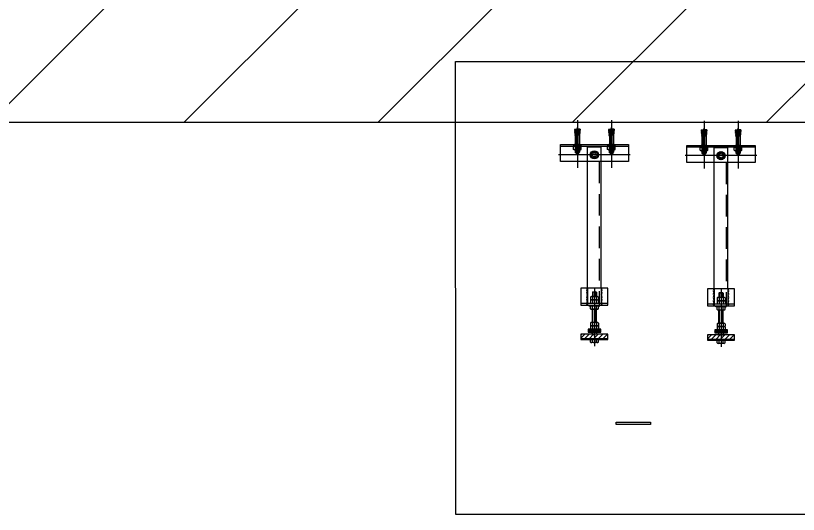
# Model space of a CAD drawing. Header units: millimetres. Extents: x -855187 to 47266, y -116283 to 213088.
# Drawn here: x -610920 to -587926, y 15479 to 30140 of the extents above; entities that cross this region are included whole.
import ezdxf

# ---------------------------------------------------------------- set-up
doc = ezdxf.new("R2010")
doc.units = ezdxf.units.MM
doc.header["$LTSCALE"] = 10
doc.header["$PDMODE"] = 35
doc.header["$PDSIZE"] = 5
doc.linetypes.add('CENTER', pattern=[50.8, 31.75, -6.35, 6.35, -6.35])
doc.linetypes.add('HIDDEN', pattern=[9.525, 6.35, -3.175])
for name, color, linetype in [('_吊下地', 40, 'Continuous'), ('_基準', 1, 'CENTER'), ('_製品', 4, 'Continuous'), ('_躯体', 8, 'Continuous')]:
    doc.layers.add(name, color=color, linetype=linetype)
pattern_1 = [(45, (0, 0), (-2.24506, 2.24506), [])]

# ---------------------------------------------------------------- blocks, each defined once
blk = doc.blocks.new('FVBASE09')
at = {"layer": '_製品'}
h = blk.add_hatch(dxfattribs=at)
h.set_pattern_fill('ANSI31', color=6, scale=2, style=0)
h.set_pattern_definition(pattern_1)
h.paths.add_polyline_path([(18.5, 12), (0, 12), (0, 6), (18.5, 6)])
h.paths.add_polyline_path([(0, 12), (-18.5, 12), (-18.5, 6), (0, 6)])
at = {"layer": '_吊下地'}
for p, q in [((40, 135), (-40, 135)), ((-40, 135), (-40, 85)), ((-20, 135), (-20, 85)), ((-4.5, 124.5), (-6, 123)), ((-6, 123), (-6, 110.2)), ((6, 123), (-6, 123)), ((-4.5, 124.5), (-4.5, 110.2)), ((-4.5, 124.5), (4.5, 124.5)), ((4.5, 110.2), (4.5, 124.5)), ((6, 123), (4.5, 124.5)), ((6, 123), (6, 110.2)), ((20, 135), (20, 85)), ((40, 85), (40, 135)), ((-11.8, 108.5), (-11.8, 100.6)), ((-11.8, 100.6), (11.8, 100.6)), ((-11.8, 98.9), (-11.8, 91)), ((8.8, 110.2), (-8.9, 110.2)), ((8.8, 100.6), (-8.9, 100.6)), ((-5.9, 108.5), (-5.9, 100.6)), ((-5.9, 98.9), (-5.9, 91)), ((5.9, 108.5), (5.9, 100.6)), ((5.9, 98.9), (5.9, 91)), ((11.8, 108.5), (11.8, 100.6)), ((11.8, 98.9), (11.8, 91)), ((-40, 91), (40, 91)), ((-40, 85), (40, 85)), ((-15.1, 85), (15.1, 85)), ((-15.1, 82.6), (-15.1, 85)), ((-11.8, 82.6), (-15.1, 82.6)), ((-11.8, 74.7), (-11.8, 82.6)), ((11.8, 82.6), (-11.8, 82.6)), ((8.8, 73), (-8.9, 73)), ((-6, 34.2), (-6, 73)), ((-5.9, 74.7), (-5.9, 82.6)), ((-4.5, 33.2), (-4.5, 73)), ((4.5, 73), (4.5, 34.2)), ((5.9, 74.7), (5.9, 82.6)), ((6, 34.2), (6, 73)), ((11.8, 74.7), (11.8, 82.6)), ((11.8, 82.6), (15.1, 82.6)), ((15.1, 82.6), (15.1, 85)), ((-11.8, 32.5), (-11.8, 24.6)), ((-11.8, 24.6), (11.8, 24.6)), ((8.8, 34.2), (-8.9, 34.2)), ((8.8, 24.6), (-8.9, 24.6)), ((-5.9, 32.5), (-5.9, 24.6)), ((5.9, 32.5), (5.9, 24.6)), ((11.8, 32.5), (11.8, 24.6)), ((40, 0), (-40, 0)), ((-40, 0), (-40, -15.5)), ((-11.8, 22.9), (-11.8, 15)), ((-11.8, 15), (11.8, 15)), ((-5.9, 22.9), (-5.9, 15)), ((0, -6), (0, 6)), ((5.9, 22.9), (5.9, 15)), ((6, 15.1), (8.4, 15.1)), ((11.8, 22.9), (11.8, 15)), ((-40, -12.5), (40, -12.5)), ((-40, -15.5), (40, -15.5)), ((-11.8, -23.4), (-11.8, -15.5)), ((-5.9, -23.4), (-5.9, -15.5)), ((5.9, -23.4), (5.9, -15.5)), ((11.8, -23.4), (11.8, -15.5)), ((40, -15.5), (40, 0)), ((8.8, -25.1), (-8.9, -25.1))]:
    blk.add_line(p, q, dxfattribs=at)
for points in [[(-18.5, 12), (18.5, 12), (18.5, 15), (-18.5, 15)], [(-18.5, 6), (18.5, 6), (18.5, 12), (-18.5, 12)]]:
    blk.add_lwpolyline(points, close=True, dxfattribs=at)
for centre, radius, start, end in [((-17.3, 130), 5.67, 118.0725, 241.9275), ((-17.3, 120), 5.67, 118.0725, 241.9275), ((-17.3, 110), 5.67, 118.0725, 241.9275), ((17.3, 130), 5.67, 298.0725, 61.9275), ((17.3, 120), 5.67, 298.0725, 61.9275), ((17.3, 110), 5.67, 298.0725, 61.9275), ((-17.3, 100), 5.67, 118.0725, 241.9275), ((-17.3, 90), 5.67, 118.0725, 241.9275), ((-8.9, 106.8), 3.4, 29.8172, 149.8269), ((-8.9, 97.2), 3.4, 29.8172, 149.8269), ((0, 99.2), 11, 57.7935, 122.2065), ((0, 89.6), 11, 57.7935, 122.2065), ((8.8, 106.8), 3.4, 29.9951, 150.0048), ((8.8, 97.2), 3.4, 29.9951, 150.0048), ((17.3, 100), 5.67, 298.0725, 61.9275), ((17.3, 90), 5.67, 298.0725, 61.9275), ((-8.9, 76.4), 3.4, 210.1731, 330.1828), ((0, 84), 11, 237.7935, 302.2065), ((8.8, 76.4), 3.4, 209.9952, 330.0049), ((-8.9, 30.8), 3.4, 29.8172, 149.8269), ((-8.9, 21.2), 3.4, 29.8172, 149.8269), ((0, 23.2), 11, 57.7935, 122.2065), ((0, 13.6), 11, 57.7935, 122.2065), ((8.8, 30.8), 3.4, 29.9951, 150.0048), ((8.8, 21.2), 3.4, 29.9951, 150.0048), ((-8.9, -21.7), 3.4, 210.1731, 330.1828), ((0, -14.1), 11, 237.7935, 302.2065), ((8.8, -21.7), 3.4, 209.9952, 330.0049)]:
    blk.add_arc(centre, radius, start, end, dxfattribs=at)
for p in [(0, 135), (0, 85), (0, 0), (0, 0)]:
    blk.add_point(p, dxfattribs=at)
at = {"layer": '_基準'}
blk.add_line((0, 136.6), (0, -35.5), dxfattribs=at)
at = {"layer": '_製品', "color": 6}
for p, q in [((-40, -3), (-37, 0)), ((-40, -11.9), (-28.1, 0)), ((-28.1, -12.5), (-15.6, 0)), ((-14.6, -12.5), (-2.1, 0)), ((6, 5.5), (-6, 5.5)), ((-6, 0.5), (6, 0.5)), ((-1.2, -12.5), (11.3, 0)), ((12.3, -12.5), (24.8, 0)), ((25.8, -12.5), (38.3, 0)), ((39.3, -12.5), (40, -11.8))]:
    blk.add_line(p, q, dxfattribs=at)
for points in [[(-6, 5.5), (-7, 5.5), (-7, 0.5), (-6, 0.5)], [(7, 5.5), (6, 5.5), (6, 0.5), (7, 0.5)]]:
    blk.add_lwpolyline(points, close=True, dxfattribs=at)
blk = doc.blocks.new('FVBASE10')
at = {"layer": '_吊下地'}
for p, q in [((-49.7, 50.5), (-50.2, 50.5)), ((-50, 57.5), (-50, -29.5)), ((50.3, 50.5), (49.8, 50.5)), ((50, 57.5), (50, -29.5)), ((-58.2, 45.4), (-52.8, 45.9)), ((-58.2, 45.4), (-57.9, 42.9)), ((-57.9, 42.9), (-52.5, 43.4)), ((-57.7, 40.6), (-52.3, 41.2)), ((-57.7, 40.6), (-57.5, 38.4)), ((-57.5, 38.4), (-52.1, 38.9)), ((-57.2, 36.1), (-51.9, 36.7)), ((-57.2, 36.1), (-57, 33.9)), ((-57, 33.9), (-51.6, 34.4)), ((-56.8, 31.7), (-51.4, 32.2)), ((-56.8, 31.7), (-56.6, 29.4)), ((-56.6, 29.4), (-51.2, 30)), ((-56.3, 27.2), (-51, 27.7)), ((-56.3, 27.2), (-56, 23.7)), ((-56, 23.7), (-56, 2)), ((-50.6, 24), (-52.8, 45.9)), ((-50.6, 24), (-49.4, 24)), ((-49.4, 24), (-47.2, 45.9)), ((-43.7, 27.2), (-49, 27.7)), ((-43.4, 29.4), (-48.8, 30)), ((-43.2, 31.7), (-48.6, 32.2)), ((-43, 33.9), (-48.4, 34.4)), ((-42.8, 36.1), (-48.1, 36.7)), ((-42.5, 38.4), (-47.9, 38.9)), ((-42.3, 40.6), (-47.7, 41.2)), ((-42.1, 42.9), (-47.5, 43.4)), ((-41.8, 45.4), (-47.2, 45.9)), ((-43.7, 27.2), (-44, 23.7)), ((-44, 23.7), (-44, 2)), ((-43.2, 31.7), (-43.4, 29.4)), ((-42.8, 36.1), (-43, 33.9)), ((-42.3, 40.6), (-42.5, 38.4)), ((-41.8, 45.4), (-42.1, 42.9)), ((41.8, 45.4), (47.2, 45.9)), ((41.8, 45.4), (42.1, 42.9)), ((42.1, 42.9), (47.5, 43.4)), ((42.3, 40.6), (47.7, 41.2)), ((42.3, 40.6), (42.5, 38.4)), ((42.5, 38.4), (47.9, 38.9)), ((42.8, 36.1), (48.1, 36.7)), ((42.8, 36.1), (43, 33.9)), ((43, 33.9), (48.4, 34.4)), ((43.2, 31.7), (48.6, 32.2)), ((43.2, 31.7), (43.4, 29.4)), ((43.4, 29.4), (48.8, 30)), ((43.7, 27.2), (49, 27.7)), ((43.7, 27.2), (44, 23.7)), ((44, 23.7), (44, 2)), ((49.4, 24), (47.2, 45.9)), ((49.4, 24), (50.6, 24)), ((50.6, 24), (52.8, 45.9)), ((56.3, 27.2), (51, 27.7)), ((56.6, 29.4), (51.2, 30)), ((56.8, 31.7), (51.4, 32.2)), ((57, 33.9), (51.6, 34.4)), ((57.2, 36.1), (51.9, 36.7)), ((57.5, 38.4), (52.1, 38.9)), ((57.7, 40.6), (52.3, 41.2)), ((57.9, 42.9), (52.5, 43.4)), ((58.2, 45.4), (52.8, 45.9)), ((56.3, 27.2), (56, 23.7)), ((56, 23.7), (56, 2)), ((56.8, 31.7), (56.6, 29.4)), ((57.2, 36.1), (57, 33.9)), ((57.7, 40.6), (57.5, 38.4)), ((58.2, 45.4), (57.9, 42.9)), ((-100, 0), (100, 0)), ((-100, -50), (-100, 0)), ((100, 0), (100, -50)), ((-100, -4), (100, -4)), ((-37.5, -4), (-62.5, -4)), ((-62.5, -5.6), (-62.5, -4)), ((-37.5, -5.6), (-62.5, -5.6)), ((-61, -14.4), (-61, -5.6)), ((-39, -5.6), (-61, -5.6)), ((-59, -15.6), (-61, -14.4)), ((-41, -15.6), (-59, -15.6)), ((-56, -15.6), (-56, -22.5)), ((-56, -22.5), (-54.7, -24)), ((-44, -22.5), (-56, -22.5)), ((-55.5, -14.4), (-55.5, -5.6)), ((-44, -22.5), (-45.3, -24)), ((-44.5, -14.4), (-44.5, -5.6)), ((-44, -15.6), (-44, -22.5)), ((-41, -15.6), (-39, -14.4)), ((-39, -14.4), (-39, -5.6)), ((-37.5, -5.6), (-37.5, -4)), ((20, -7), (-20, -7)), ((-20, -50), (-20, -7)), ((0, -19), (-9.5, -24.5)), ((0, -19), (9.5, -24.5)), ((20, -50), (20, -7)), ((62.5, -4), (37.5, -4)), ((37.5, -5.6), (37.5, -4)), ((62.5, -5.6), (37.5, -5.6)), ((39, -14.4), (39, -5.6)), ((61, -5.6), (39, -5.6)), ((41, -15.6), (39, -14.4)), ((59, -15.6), (41, -15.6)), ((44, -15.6), (44, -22.5)), ((44, -22.5), (45.3, -24)), ((56, -22.5), (44, -22.5)), ((44.5, -14.4), (44.5, -5.6)), ((56, -22.5), (54.7, -24)), ((55.5, -14.4), (55.5, -5.6)), ((56, -15.6), (56, -22.5)), ((59, -15.6), (61, -14.4)), ((61, -14.4), (61, -5.6)), ((62.5, -5.6), (62.5, -4)), ((-54.7, -24), (-45.3, -24)), ((-53.7, -24.5), (-53.7, -25.9)), ((-53.7, -25.9), (-46.2, -25.9)), ((-46.7, -24), (-53.2, -24)), ((-47.4, -27.5), (-52.6, -27.5)), ((-46.2, -24.5), (-46.2, -25.9)), ((-9.5, -24.5), (-9.5, -35.5)), ((-9.5, -35.5), (0, -41)), ((9.5, -35.5), (0, -41)), ((9.5, -24.5), (9.5, -35.5)), ((45.3, -24), (54.7, -24)), ((46.3, -24.5), (46.3, -25.9)), ((46.3, -25.9), (53.8, -25.9)), ((53.3, -24), (46.8, -24)), ((52.6, -27.5), (47.4, -27.5)), ((53.8, -24.5), (53.8, -25.9)), ((100, -50), (-100, -50))]:
    blk.add_line(p, q, dxfattribs=at)
at = {"layer": '_吊下地', "color": 6, "linetype": 'HIDDEN'}
for p, q in [((-52.5, -24), (-52.5, 42.3)), ((-47.5, -24), (-47.5, 42.3)), ((47.5, -24), (47.5, 42.3)), ((52.5, -24), (52.5, 42.3)), ((-56, -1.5), (-56, 2)), ((-44, -1.5), (-44, 2)), ((44, -1.5), (44, 2)), ((56, -1.5), (56, 2)), ((-55.3, -4), (-56, -1.5)), ((-56, -1.5), (-44, -1.5)), ((-55.3, -4), (-56, -4.4)), ((-56, -4.4), (-56, -15.6)), ((-56, -4.4), (-44, -4.4)), ((-44.7, -4), (-55.3, -4)), ((-55.1, -4.4), (-55.3, -4)), ((-55.1, -15.6), (-55.1, -4.4)), ((-55.1, -23.6), (-55.1, -15.6)), ((-45, -4.4), (-44.7, -4)), ((-45, -15.6), (-45, -4.4)), ((-45, -23.6), (-45, -15.6)), ((-44.7, -4), (-44, -1.5)), ((-44.7, -4), (-44, -4.4)), ((-44, -4.4), (-44, -15.6)), ((44.7, -4), (44, -1.5)), ((44, -1.5), (56, -1.5)), ((44.7, -4), (44, -4.4)), ((44, -4.4), (44, -15.6)), ((44, -4.4), (56, -4.4)), ((55.3, -4), (44.7, -4)), ((44.9, -4.4), (44.7, -4)), ((44.9, -15.6), (44.9, -4.4)), ((44.9, -23.6), (44.9, -15.6)), ((55, -4.4), (55.3, -4)), ((55, -15.6), (55, -4.4)), ((55, -23.6), (55, -15.6)), ((55.3, -4), (56, -1.5)), ((55.3, -4), (56, -4.4)), ((56, -4.4), (56, -15.6))]:
    blk.add_line(p, q, dxfattribs=at)
at = {"layer": '_吊下地'}
for radius in [12, 9.5, 6]:
    blk.add_circle((0, -30), radius, dxfattribs=at)
for centre, radius, start, end in [((-36.5, 42.3), 16, 149.2465, 178.0085), ((-63.5, 42.3), 16, 1.9915, 30.7535), ((63.5, 42.3), 16, 149.2465, 178.0085), ((36.5, 42.3), 16, 1.9915, 30.7535), ((-60.6, 41.5), 3, 343.695, 27.7436), ((-60.1, 37), 3, 343.695, 27.7436), ((-59.7, 32.5), 3, 343.695, 27.7436), ((-59.2, 28), 3, 343.695, 27.7436), ((-36.5, 42.3), 16, 178.0085, 180), ((-63.5, 42.3), 16, 0, 1.9915), ((-40.8, 28), 3, 152.2564, 196.305), ((-40.3, 32.5), 3, 152.2564, 196.305), ((-39.9, 37), 3, 152.2564, 196.305), ((-39.4, 41.5), 3, 152.2564, 196.305), ((39.4, 41.5), 3, 343.695, 27.7436), ((39.9, 37), 3, 343.695, 27.7436), ((40.3, 32.5), 3, 343.695, 27.7436), ((40.8, 28), 3, 343.695, 27.7436), ((63.5, 42.3), 16, 178.0085, 180), ((36.5, 42.3), 16, 0, 1.9915), ((59.2, 28), 3, 152.2564, 196.305), ((59.7, 32.5), 3, 152.2564, 196.305), ((60.1, 37), 3, 152.2564, 196.305), ((60.6, 41.5), 3, 152.2564, 196.305), ((-58.2, -11.7), 3.88, 270.0357, 315.0441), ((-50, -1.8), 13.8, 246.5734, 293.4266), ((-41.8, -11.7), 3.88, 224.9559, 269.9643), ((41.8, -11.7), 3.88, 270.0357, 315.0441), ((50, -1.8), 13.8, 246.5734, 293.4266), ((58.2, -11.7), 3.88, 224.9559, 269.9643), ((-50, -24.5), 4, 200.3641, 228.5904), ((-53.2, -24.5), 0.5, 90, 180), ((-50, -24.5), 4, 311.4096, 339.6359), ((-46.7, -24.5), 0.5, 0, 90), ((50, -24.5), 4, 200.3641, 228.5904), ((46.8, -24.5), 0.5, 90, 180), ((50, -24.5), 4, 311.4096, 339.6359), ((53.3, -24.5), 0.5, 0, 90)]:
    blk.add_arc(centre, radius, start, end, dxfattribs=at)
for p in [(-50, 2), (50, 2), (0, -30)]:
    blk.add_point(p, dxfattribs=at)
at = {"layer": '_基準'}
for p, q in [((-50, 72), (-50, -68)), ((50, 72), (50, -68)), ((105, -30), (-105, -30))]:
    blk.add_line(p, q, dxfattribs=at)
blk = doc.blocks.new('*U289')
at = {"layer": '_吊下地'}
for p, q in [((-20, 135), (-20, 507)), ((20, 135), (20, 507))]:
    blk.add_line(p, q, dxfattribs=at)
at = {"layer": '_吊下地', "color": 6, "linetype": 'HIDDEN'}
blk.add_line((14, 507), (14, 85), dxfattribs=at)
at = {"layer": '_吊下地'}
for name, p in [('FVBASE10', (0, 557)), ('FVBASE09', (0, 0))]:
    blk.add_blockref(name, p, dxfattribs=at)
blk = doc.blocks.new('FVBASE11')
at = {"layer": '_吊下地'}
for p, q in [((-49.8, 50.5), (-50.2, 50.5)), ((-50, 57.5), (-50, -29.5)), ((50.2, 50.5), (49.8, 50.5)), ((50, 57.5), (50, -29.5)), ((-58.2, 45.4), (-52.8, 45.9)), ((-58.2, 45.4), (-57.9, 42.9)), ((-57.9, 42.9), (-52.5, 43.4)), ((-57.7, 40.6), (-52.3, 41.2)), ((-57.7, 40.6), (-57.5, 38.4)), ((-57.5, 38.4), (-52.1, 38.9)), ((-57.2, 36.1), (-51.9, 36.7)), ((-57.2, 36.1), (-57, 33.9)), ((-57, 33.9), (-51.6, 34.4)), ((-56.8, 31.7), (-51.4, 32.2)), ((-56.8, 31.7), (-56.6, 29.4)), ((-56.6, 29.4), (-51.2, 30)), ((-56.3, 27.2), (-51, 27.7)), ((-56.3, 27.2), (-56, 23.7)), ((-56, 23.7), (-56, 2)), ((-50.6, 24), (-52.8, 45.9)), ((-50.6, 24), (-49.4, 24)), ((-49.4, 24), (-47.2, 45.9)), ((-43.7, 27.2), (-49, 27.7)), ((-43.4, 29.4), (-48.8, 30)), ((-43.2, 31.7), (-48.6, 32.2)), ((-43, 33.9), (-48.4, 34.4)), ((-42.8, 36.1), (-48.1, 36.7)), ((-42.5, 38.4), (-47.9, 38.9)), ((-42.3, 40.6), (-47.7, 41.2)), ((-42.1, 42.9), (-47.5, 43.4)), ((-41.8, 45.4), (-47.2, 45.9)), ((-43.7, 27.2), (-44, 23.7)), ((-44, 23.7), (-44, 2)), ((-43.2, 31.7), (-43.4, 29.4)), ((-42.8, 36.1), (-43, 33.9)), ((-42.3, 40.6), (-42.5, 38.4)), ((-41.8, 45.4), (-42.1, 42.9)), ((41.8, 45.4), (47.2, 45.9)), ((41.8, 45.4), (42.1, 42.9)), ((42.1, 42.9), (47.5, 43.4)), ((42.3, 40.6), (47.7, 41.2)), ((42.3, 40.6), (42.5, 38.4)), ((42.5, 38.4), (47.9, 38.9)), ((42.8, 36.1), (48.1, 36.7)), ((42.8, 36.1), (43, 33.9)), ((43, 33.9), (48.4, 34.4)), ((43.2, 31.7), (48.6, 32.2)), ((43.2, 31.7), (43.4, 29.4)), ((43.4, 29.4), (48.8, 30)), ((43.7, 27.2), (49, 27.7)), ((43.7, 27.2), (44, 23.7)), ((44, 23.7), (44, 2)), ((49.4, 24), (47.2, 45.9)), ((49.4, 24), (50.6, 24)), ((50.6, 24), (52.8, 45.9)), ((56.3, 27.2), (51, 27.7)), ((56.6, 29.4), (51.2, 30)), ((56.8, 31.7), (51.4, 32.2)), ((57, 33.9), (51.6, 34.4)), ((57.2, 36.1), (51.9, 36.7)), ((57.5, 38.4), (52.1, 38.9)), ((57.7, 40.6), (52.3, 41.2)), ((57.9, 42.9), (52.5, 43.4)), ((58.2, 45.4), (52.8, 45.9)), ((56.3, 27.2), (56, 23.7)), ((56, 23.7), (56, 2)), ((56.8, 31.7), (56.6, 29.4)), ((57.2, 36.1), (57, 33.9)), ((57.7, 40.6), (57.5, 38.4)), ((58.2, 45.4), (57.9, 42.9)), ((-100, 0), (100, 0)), ((-100, -50), (-100, 0)), ((100, 0), (100, -50)), ((-100, -4), (100, -4)), ((-37.5, -4), (-62.5, -4)), ((-62.5, -5.6), (-62.5, -4)), ((-37.5, -5.6), (-62.5, -5.6)), ((-61, -14.4), (-61, -5.6)), ((-39, -5.6), (-61, -5.6)), ((-59, -15.6), (-61, -14.4)), ((-41, -15.6), (-59, -15.6)), ((-56, -15.6), (-56, -22.5)), ((-56, -22.5), (-54.7, -24)), ((-44, -22.5), (-56, -22.5)), ((-55.5, -14.4), (-55.5, -5.6)), ((-44, -22.5), (-45.3, -24)), ((-44.5, -14.4), (-44.5, -5.6)), ((-44, -15.6), (-44, -22.5)), ((-41, -15.6), (-39, -14.4)), ((-39, -14.4), (-39, -5.6)), ((-37.5, -5.6), (-37.5, -4)), ((20, -7), (-20, -7)), ((-20, -50), (-20, -7)), ((0, -19), (-9.5, -24.5)), ((0, -19), (9.5, -24.5)), ((20, -50), (20, -7)), ((62.5, -4), (37.5, -4)), ((37.5, -5.6), (37.5, -4)), ((62.5, -5.6), (37.5, -5.6)), ((39, -14.4), (39, -5.6)), ((61, -5.6), (39, -5.6)), ((41, -15.6), (39, -14.4)), ((59, -15.6), (41, -15.6)), ((44, -15.6), (44, -22.5)), ((44, -22.5), (45.3, -24)), ((56, -22.5), (44, -22.5)), ((44.5, -14.4), (44.5, -5.6)), ((56, -22.5), (54.7, -24)), ((55.5, -14.4), (55.5, -5.6)), ((56, -15.6), (56, -22.5)), ((59, -15.6), (61, -14.4)), ((61, -14.4), (61, -5.6)), ((62.5, -5.6), (62.5, -4)), ((-54.7, -24), (-45.3, -24)), ((-53.8, -24.5), (-53.8, -25.9)), ((-53.8, -25.9), (-46.2, -25.9)), ((-46.8, -24), (-53.2, -24)), ((-47.4, -27.5), (-52.6, -27.5)), ((-46.2, -24.5), (-46.2, -25.9)), ((-9.5, -24.5), (-9.5, -35.5)), ((-9.5, -35.5), (0, -41)), ((9.5, -35.5), (0, -41)), ((9.5, -24.5), (9.5, -35.5)), ((45.3, -24), (54.7, -24)), ((46.2, -24.5), (46.2, -25.9)), ((46.2, -25.9), (53.8, -25.9)), ((53.2, -24), (46.8, -24)), ((52.6, -27.5), (47.4, -27.5)), ((53.8, -24.5), (53.8, -25.9)), ((100, -50), (-100, -50))]:
    blk.add_line(p, q, dxfattribs=at)
at = {"layer": '_吊下地', "color": 6, "linetype": 'HIDDEN'}
for p, q in [((-52.5, -24), (-52.5, 42.3)), ((-47.5, -24), (-47.5, 42.3)), ((47.5, -24), (47.5, 42.3)), ((52.5, -24), (52.5, 42.3)), ((-56, -1.5), (-56, 2)), ((-44, -1.5), (-44, 2)), ((44, -1.5), (44, 2)), ((56, -1.5), (56, 2)), ((-55.3, -4), (-56, -1.5)), ((-56, -1.5), (-44, -1.5)), ((-55.3, -4), (-56, -4.4)), ((-56, -4.4), (-56, -15.6)), ((-56, -4.4), (-44, -4.4)), ((-44.7, -4), (-55.3, -4)), ((-55.1, -4.4), (-55.3, -4)), ((-55.1, -15.6), (-55.1, -4.4)), ((-55.1, -23.6), (-55.1, -15.6)), ((-45, -4.4), (-44.7, -4)), ((-45, -15.6), (-45, -4.4)), ((-45, -23.6), (-45, -15.6)), ((-44.7, -4), (-44, -1.5)), ((-44.7, -4), (-44, -4.4)), ((-44, -4.4), (-44, -15.6)), ((44.7, -4), (44, -1.5)), ((44, -1.5), (56, -1.5)), ((44.7, -4), (44, -4.4)), ((44, -4.4), (44, -15.6)), ((44, -4.4), (56, -4.4)), ((55.3, -4), (44.7, -4)), ((44.9, -4.4), (44.7, -4)), ((44.9, -15.6), (44.9, -4.4)), ((44.9, -23.6), (44.9, -15.6)), ((55, -4.4), (55.3, -4)), ((55, -15.6), (55, -4.4)), ((55, -23.6), (55, -15.6)), ((55.3, -4), (56, -1.5)), ((55.3, -4), (56, -4.4)), ((56, -4.4), (56, -15.6))]:
    blk.add_line(p, q, dxfattribs=at)
at = {"layer": '_吊下地'}
for radius in [12, 9.5, 6]:
    blk.add_circle((0, -30), radius, dxfattribs=at)
for centre, radius, start, end in [((-36.5, 42.3), 16, 149.2465, 178.0085), ((-63.5, 42.3), 16, 1.9915, 30.7535), ((63.5, 42.3), 16, 149.2465, 178.0085), ((36.5, 42.3), 16, 1.9915, 30.7535), ((-60.6, 41.5), 3, 343.695, 27.7436), ((-60.1, 37), 3, 343.695, 27.7436), ((-59.7, 32.5), 3, 343.695, 27.7436), ((-59.2, 28), 3, 343.695, 27.7436), ((-36.5, 42.3), 16, 178.0085, 180), ((-63.5, 42.3), 16, 0, 1.9915), ((-40.8, 28), 3, 152.2564, 196.305), ((-40.3, 32.5), 3, 152.2564, 196.305), ((-39.9, 37), 3, 152.2564, 196.305), ((-39.4, 41.5), 3, 152.2564, 196.305), ((39.4, 41.5), 3, 343.695, 27.7436), ((39.9, 37), 3, 343.695, 27.7436), ((40.3, 32.5), 3, 343.695, 27.7436), ((40.8, 28), 3, 343.695, 27.7436), ((63.5, 42.3), 16, 178.0085, 180), ((36.5, 42.3), 16, 0, 1.9915), ((59.2, 28), 3, 152.2564, 196.305), ((59.7, 32.5), 3, 152.2564, 196.305), ((60.1, 37), 3, 152.2564, 196.305), ((60.6, 41.5), 3, 152.2564, 196.305), ((-58.2, -11.7), 3.88, 270.0357, 315.0441), ((-50, -1.8), 13.8, 246.5734, 293.4266), ((-41.8, -11.7), 3.88, 224.9559, 269.9643), ((41.8, -11.7), 3.88, 270.0357, 315.0441), ((50, -1.8), 13.8, 246.5734, 293.4266), ((58.2, -11.7), 3.88, 224.9559, 269.9643), ((-53.2, -24.5), 0.5, 90, 180), ((-50, -24.5), 4, 200.3641, 228.5904), ((-50, -24.5), 4, 311.4096, 339.6359), ((-46.8, -24.5), 0.5, 0, 90), ((46.8, -24.5), 0.5, 90, 180), ((50, -24.5), 4, 200.3641, 228.5904), ((50, -24.5), 4, 311.4096, 339.6359), ((53.2, -24.5), 0.5, 0, 90)]:
    blk.add_arc(centre, radius, start, end, dxfattribs=at)
for p in [(-50, 2), (50, 2), (0, -30)]:
    blk.add_point(p, dxfattribs=at)
at = {"layer": '_基準'}
for p, q in [((-50, 72), (-50, -68)), ((50, 72), (50, -68)), ((105, -30), (-105, -30))]:
    blk.add_line(p, q, dxfattribs=at)
blk = doc.blocks.new('FVBASE12')
at = {"layer": '_製品'}
h = blk.add_hatch(dxfattribs=at)
h.set_pattern_fill('ANSI31', color=6, scale=2, style=0)
h.set_pattern_definition(pattern_1)
h.paths.add_polyline_path([(18.5, 12), (0, 12), (0, 6), (18.5, 6)])
h.paths.add_polyline_path([(0, 12), (-18.5, 12), (-18.5, 6), (0, 6)])
at = {"layer": '_吊下地'}
for p, q in [((40, 135), (-40, 135)), ((-40, 135), (-40, 85)), ((-20, 135), (-20, 85)), ((-4.5, 124.5), (-6, 123)), ((-6, 123), (-6, 110.2)), ((6, 123), (-6, 123)), ((-4.5, 124.5), (-4.5, 110.2)), ((-4.5, 124.5), (4.5, 124.5)), ((4.5, 110.2), (4.5, 124.5)), ((6, 123), (4.5, 124.5)), ((6, 123), (6, 110.2)), ((20, 135), (20, 85)), ((40, 85), (40, 135)), ((-11.8, 108.5), (-11.8, 100.6)), ((-11.8, 100.6), (11.8, 100.6)), ((-11.8, 98.9), (-11.8, 91)), ((8.8, 110.2), (-8.9, 110.2)), ((8.8, 100.6), (-8.9, 100.6)), ((-5.9, 108.5), (-5.9, 100.6)), ((-5.9, 98.9), (-5.9, 91)), ((5.9, 108.5), (5.9, 100.6)), ((5.9, 98.9), (5.9, 91)), ((11.8, 108.5), (11.8, 100.6)), ((11.8, 98.9), (11.8, 91)), ((-40, 91), (40, 91)), ((-40, 85), (40, 85)), ((-15.1, 85), (15.1, 85)), ((-15.1, 82.6), (-15.1, 85)), ((-11.8, 82.6), (-15.1, 82.6)), ((-11.8, 74.7), (-11.8, 82.6)), ((11.8, 82.6), (-11.8, 82.6)), ((8.8, 73), (-8.9, 73)), ((-6, 34.2), (-6, 73)), ((-5.9, 74.7), (-5.9, 82.6)), ((-4.5, 33.2), (-4.5, 73)), ((4.5, 73), (4.5, 34.2)), ((5.9, 74.7), (5.9, 82.6)), ((6, 34.2), (6, 73)), ((11.8, 74.7), (11.8, 82.6)), ((11.8, 82.6), (15.1, 82.6)), ((15.1, 82.6), (15.1, 85)), ((-11.8, 32.5), (-11.8, 24.6)), ((-11.8, 24.6), (11.8, 24.6)), ((8.8, 34.2), (-8.9, 34.2)), ((8.8, 24.6), (-8.9, 24.6)), ((-5.9, 32.5), (-5.9, 24.6)), ((5.9, 32.5), (5.9, 24.6)), ((11.8, 32.5), (11.8, 24.6)), ((40, 0), (-40, 0)), ((-40, 0), (-40, -15.5)), ((-11.8, 22.9), (-11.8, 15)), ((-11.8, 15), (11.8, 15)), ((-5.9, 22.9), (-5.9, 15)), ((5.9, 22.9), (5.9, 15)), ((11.8, 22.9), (11.8, 15)), ((40, -15.5), (40, 0)), ((-40, -12.5), (40, -12.5)), ((-40, -15.5), (40, -15.5)), ((-11.8, -23.4), (-11.8, -15.5)), ((-5.9, -23.4), (-5.9, -15.5)), ((5.9, -23.4), (5.9, -15.5)), ((11.8, -23.4), (11.8, -15.5)), ((8.8, -25.1), (-8.9, -25.1))]:
    blk.add_line(p, q, dxfattribs=at)
for points in [[(-18.5, 12), (18.5, 12), (18.5, 15), (-18.5, 15)], [(-18.5, 6), (18.5, 6), (18.5, 12), (-18.5, 12)]]:
    blk.add_lwpolyline(points, close=True, dxfattribs=at)
for centre, radius, start, end in [((-17.3, 130), 5.67, 118.0725, 241.9275), ((-17.3, 120), 5.67, 118.0725, 241.9275), ((-17.3, 110), 5.67, 118.0725, 241.9275), ((17.3, 130), 5.67, 298.0725, 61.9275), ((17.3, 120), 5.67, 298.0725, 61.9275), ((17.3, 110), 5.67, 298.0725, 61.9275), ((-17.3, 100), 5.67, 118.0725, 241.9275), ((-17.3, 90), 5.67, 118.0725, 241.9275), ((-8.9, 106.8), 3.4, 29.8172, 149.8269), ((-8.9, 97.2), 3.4, 29.8172, 149.8269), ((0, 99.2), 11, 57.7935, 122.2065), ((0, 89.6), 11, 57.7935, 122.2065), ((8.8, 106.8), 3.4, 29.9951, 150.0048), ((8.8, 97.2), 3.4, 29.9951, 150.0048), ((17.3, 100), 5.67, 298.0725, 61.9275), ((17.3, 90), 5.67, 298.0725, 61.9275), ((-8.9, 76.4), 3.4, 210.1731, 330.1828), ((0, 84), 11, 237.7935, 302.2065), ((8.8, 76.4), 3.4, 209.9952, 330.0049), ((-8.9, 30.8), 3.4, 29.8172, 149.8269), ((-8.9, 21.2), 3.4, 29.8172, 149.8269), ((0, 23.2), 11, 57.7935, 122.2065), ((0, 13.6), 11, 57.7935, 122.2065), ((8.8, 30.8), 3.4, 29.9951, 150.0048), ((8.8, 21.2), 3.4, 29.9951, 150.0048), ((-8.9, -21.7), 3.4, 210.1731, 330.1828), ((0, -14.1), 11, 237.7935, 302.2065), ((8.8, -21.7), 3.4, 209.9952, 330.0049)]:
    blk.add_arc(centre, radius, start, end, dxfattribs=at)
for p in [(0, 135), (0, 85)]:
    blk.add_point(p, dxfattribs=at)
at = {"layer": '_基準'}
blk.add_line((0, 136.6), (0, -35.5), dxfattribs=at)
at = {"layer": '_製品', "color": 6}
for p, q in [((-40, -3), (-37, 0)), ((-40, -11.9), (-28.1, 0)), ((-28.1, -12.5), (-15.6, 0)), ((-14.6, -12.5), (-2.1, 0)), ((6, 5.5), (-6, 5.5)), ((-6, 0.5), (6, 0.5)), ((-1.2, -12.5), (11.3, 0)), ((12.3, -12.5), (24.8, 0)), ((25.8, -12.5), (38.3, 0)), ((39.3, -12.5), (40, -11.8))]:
    blk.add_line(p, q, dxfattribs=at)
for points in [[(-6, 5.5), (-7, 5.5), (-7, 0.5), (-6, 0.5)], [(7, 5.5), (6, 5.5), (6, 0.5), (7, 0.5)]]:
    blk.add_lwpolyline(points, close=True, dxfattribs=at)
blk = doc.blocks.new('*U286')
at = {"layer": '_吊下地'}
for p, q in [((-20, 135), (-20, 507)), ((20, 135), (20, 507))]:
    blk.add_line(p, q, dxfattribs=at)
at = {"layer": '_吊下地', "color": 6, "linetype": 'HIDDEN'}
blk.add_line((15, 507), (15, 85), dxfattribs=at)
at = {"layer": '_吊下地'}
for name, p in [('FVBASE11', (0, 557)), ('FVBASE12', (0, 0))]:
    blk.add_blockref(name, p, dxfattribs=at)
blk = doc.blocks.new('*U276')
blk.add_line((0, 0), (0, 6))
at = {"layer": '_吊下地'}
blk.add_line((0, 6), (1000, 6), dxfattribs=at)
blk.add_lwpolyline([(0, 65), (1000, 65), (1000, 0), (0, 0)], close=True, dxfattribs=at)
blk = doc.blocks.new('*U300')
at = {"layer": '_躯体'}
h = blk.add_hatch(dxfattribs=at)
h.set_pattern_fill('ANSI31', color=256, scale=50)
h.paths.add_polyline_path([(0, -1000), (10000, -1000), (10000, 0), (0, 0)])
blk.add_line((10000, -1000), (0, -1000), dxfattribs=at)

msp = doc.modelspace()

# ---------------------------------------------------------------- linework, layer by layer
msp.add_lwpolyline([(-598001, 28793), (-576750, 28793), (-576739, 15479), (-597990, 15479)], close=True)

# ---------------------------------------------------------------- block references
at = {"layer": '_吊下地', "xscale": 10, "yscale": 10, "zscale": 10}
for name, p in [('*U289', (-593918, 20777)), ('*U286', (-590197, 20754))]:
    msp.add_blockref(name, p, dxfattribs=at)
at = {"layer": '_吊下地'}
msp.add_blockref('*U276', (-593273, 18120), dxfattribs=at)
at = {"layer": '_躯体', "xscale": 25.4, "yscale": 25.4, "zscale": 25.4}
msp.add_blockref('*U300', (-648192, 52396), dxfattribs=at)

doc.saveas('drawing.dxf')
